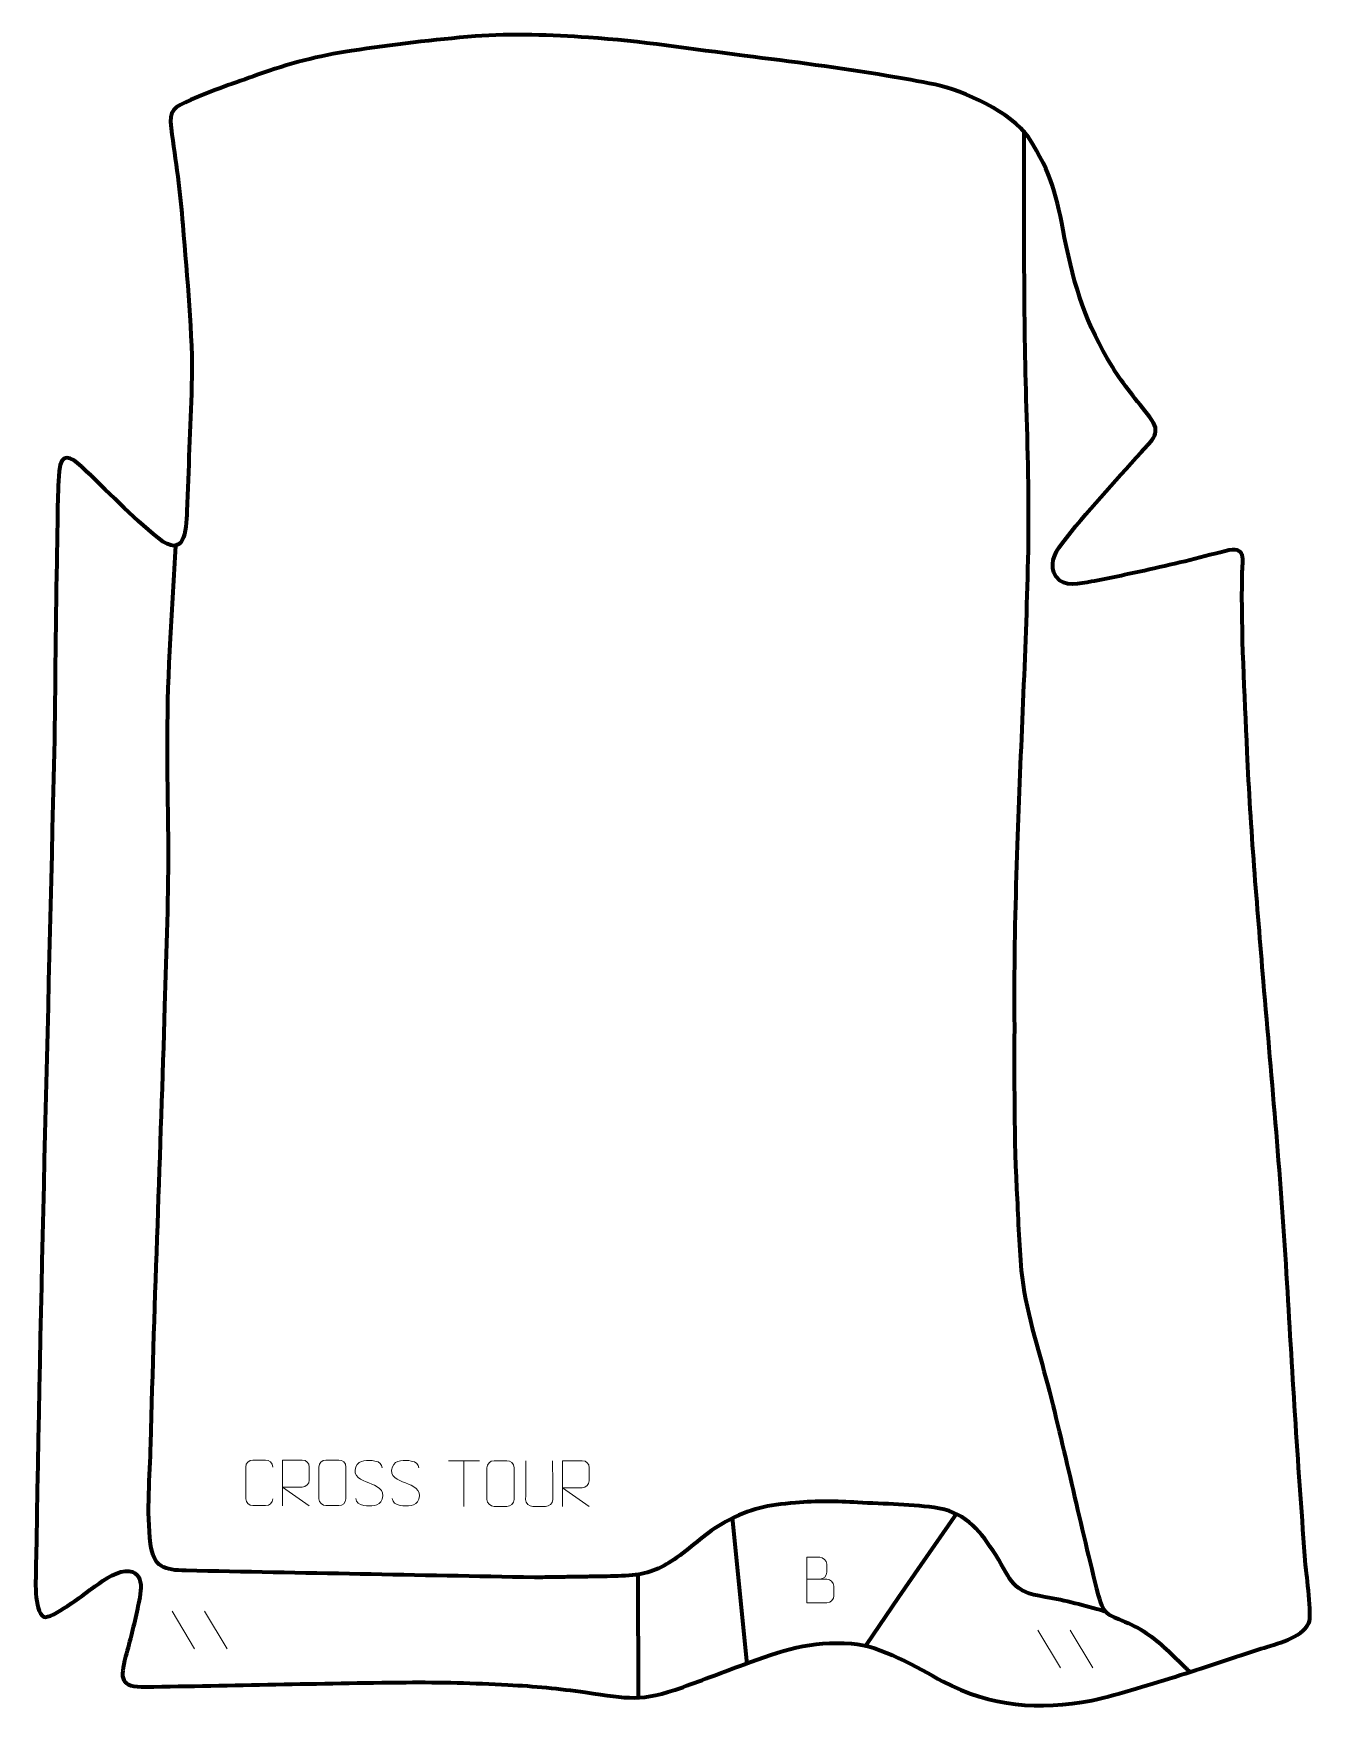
# Model space of a CAD drawing. Header units: millimetres. Extents: x 1253 to 1952, y -22 to 896.
import ezdxf

# ---------------------------------------------------------------- set-up
doc = ezdxf.new("R2010")
doc.units = ezdxf.units.MM
doc.header["$MEASUREMENT"] = 0
doc.layers.add('layer 2', color=7, linetype='Continuous')
doc.layers.add('layer 3', color=7, linetype='Continuous')

msp = doc.modelspace()

# ---------------------------------------------------------------- linework, layer by layer
at = {"layer": 'layer 2', "color": 142, "lineweight": 158}
for points, knots in [([(1794.3936, 842.6255), (1794.4645, 791.912), (1794.0647, 741.5487), (1795.6952, 690.8276), (1795.6952, 690.8276), (1796.5902, 662.9662), (1797.1707, 635.7126), (1796.585, 607.8218), (1796.585, 607.8218), (1795.4128, 555.8035), (1792.4809, 503.7594), (1790.7469, 451.7338), (1790.7469, 451.7338), (1789.7703, 422.4432), (1789.0411, 393.5408), (1789.1667, 364.2218), (1789.1667, 364.2218), (1789.3057, 330.6971), (1788.7014, 297.2276), (1790.4403, 263.7254), (1790.4403, 263.7254), (1791.2085, 248.9603), (1791.6668, 233.7169), (1793.013, 219.031), (1793.013, 219.031), (1794.9783, 198.1256), (1802.1919, 176.6698), (1807.4765, 156.2965), (1807.4765, 156.2965), (1817.3023, 118.1302), (1825.3525, 79.5416), (1835.1093, 41.3616), (1835.1093, 41.3616), (1838.2361, 29.4335), (1841.2755, 30.8316), (1851.5761, 26.0719), (1851.5761, 26.0719), (1861.5232, 21.4756), (1867.2355, 16.6371), (1875.0982, 9.2106), (1875.0982, 9.2106), (1877.6676, 6.7797), (1880.1935, 4.3014), (1882.7419, 1.8483), (1882.7419, 1.8483), (1883.5882, 1.0363), (1884.4346, 0.2247), (1885.2822, -0.5858)], [0, 0, 0, 0, 0.07692308, 0.07692308, 0.07692308, 0.07692308, 0.15384615, 0.15384615, 0.15384615, 0.15384615, 0.23076923, 0.23076923, 0.23076923, 0.23076923, 0.30769231, 0.30769231, 0.30769231, 0.30769231, 0.38461538, 0.38461538, 0.38461538, 0.38461538, 0.46153846, 0.46153846, 0.46153846, 0.46153846, 0.53846154, 0.53846154, 0.53846154, 0.53846154, 0.61538462, 0.61538462, 0.61538462, 0.61538462, 0.69230769, 0.69230769, 0.69230769, 0.69230769, 0.76923077, 0.76923077, 0.76923077, 0.76923077, 0.84615385, 0.84615385, 0.84615385, 0.84615385, 1, 1, 1, 1]), ([(1838.4898, 32.5171), (1827.4205, 35.6603), (1817.4841, 38.4927), (1806.0522, 40.3045), (1806.0522, 40.3045), (1787.349, 43.5981), (1788.0879, 48.6472), (1779.0432, 63.4237), (1779.0432, 63.4237), (1771.0495, 75.6287), (1763.3936, 86.0647), (1748.1257, 88.8312), (1748.1257, 88.8312), (1733.6207, 91.3305), (1718.2166, 91.1468), (1703.4818, 92.1087), (1703.4818, 92.1087), (1692.05, 92.855), (1680.9512, 92.8969), (1669.526, 91.9667), (1669.526, 91.9667), (1653.8786, 90.6008), (1645.1671, 89.1205), (1631.131, 81.4984), (1631.131, 81.4984), (1631.131, 81.4984), (1630.5992, 81.2097), (1630.5992, 81.2097), (1630.5992, 81.2097), (1620.457, 75.4988), (1613.7134, 68.4764), (1604.5325, 61.95), (1604.5325, 61.95), (1596.84, 56.4817), (1589.6847, 53.2748), (1580.2184, 52.3169), (1580.2184, 52.3169), (1574.9776, 51.8204), (1569.5819, 51.7314), (1564.3147, 51.6505), (1564.3147, 51.6505), (1562.1358, 51.6171), (1559.9569, 51.5837), (1557.7781, 51.5503), (1557.7781, 51.5503), (1554.9287, 51.5066), (1552.0795, 51.4629), (1549.2302, 51.4192), (1549.2302, 51.4192), (1546.0457, 51.3703), (1542.8612, 51.3215), (1539.6767, 51.2726), (1539.6767, 51.2726), (1535.8217, 51.2134), (1531.9667, 51.1543), (1528.1118, 51.0952), (1528.1118, 51.0952), (1528.1118, 51.0952), (1526.6033, 51.072), (1526.6033, 51.072), (1526.6033, 51.072), (1463.0835, 52.3336), (1399.558, 53.5125), (1336.04, 54.8265), (1336.04, 54.8265), (1324.1595, 55.113), (1318.296, 56.4036), (1316.6371, 69.4747), (1316.6371, 69.4747), (1314.388, 87.1961), (1316.3002, 106.3672), (1316.7595, 124.2483), (1316.7595, 124.2483), (1318.7646, 204.0226), (1322.1816, 283.7515), (1324.4589, 363.5175), (1324.4589, 363.5175), (1325.3343, 394.2192), (1326.7011, 424.8655), (1326.3405, 455.5916), (1326.3405, 455.5916), (1325.9011, 491.9271), (1325.2126, 528.5305), (1327.5333, 564.809), (1327.5333, 564.809), (1328.6362, 581.6777), (1329.5187, 598.5604), (1330.4636, 615.4384)], [0, 0, 0, 0, 0.04347826, 0.04347826, 0.04347826, 0.04347826, 0.08695652, 0.08695652, 0.08695652, 0.08695652, 0.13043478, 0.13043478, 0.13043478, 0.13043478, 0.17391304, 0.17391304, 0.17391304, 0.17391304, 0.2173913, 0.2173913, 0.2173913, 0.2173913, 0.26086957, 0.26086957, 0.26086957, 0.26086957, 0.30434783, 0.30434783, 0.30434783, 0.30434783, 0.34782609, 0.34782609, 0.34782609, 0.34782609, 0.39130435, 0.39130435, 0.39130435, 0.39130435, 0.43478261, 0.43478261, 0.43478261, 0.43478261, 0.47826087, 0.47826087, 0.47826087, 0.47826087, 0.52173913, 0.52173913, 0.52173913, 0.52173913, 0.56521739, 0.56521739, 0.56521739, 0.56521739, 0.60869565, 0.60869565, 0.60869565, 0.60869565, 0.65217391, 0.65217391, 0.65217391, 0.65217391, 0.69565217, 0.69565217, 0.69565217, 0.69565217, 0.73913043, 0.73913043, 0.73913043, 0.73913043, 0.7826087, 0.7826087, 0.7826087, 0.7826087, 0.82608696, 0.82608696, 0.82608696, 0.82608696, 0.86956522, 0.86956522, 0.86956522, 0.86956522, 0.91304348, 0.91304348, 0.91304348, 0.91304348, 1, 1, 1, 1]), ([(1757.5369, 85.9882), (1757.5369, 85.9882), (1738.1102, 58.0328), (1738.1102, 58.0328), (1738.1102, 58.0328), (1738.1102, 58.0328), (1725.875, 40.3168), (1725.875, 40.3168), (1725.875, 40.3168), (1725.875, 40.3168), (1708.0732, 14.2187), (1708.0732, 14.2187)], [0, 0, 0, 0, 0.25, 0.25, 0.25, 0.25, 0.5, 0.5, 0.5, 0.5, 1, 1, 1, 1])]:
    msp.add_open_spline(points, degree=3, knots=knots, dxfattribs=at)
for points in [[(1634.7948, 83.8193), (1634.7948, 83.8193), (1642.857, 3.9027), (1642.857, 3.9027)], [(1583.236, 52.7104), (1583.236, 52.7104), (1583.3981, -14.631), (1583.3981, -14.631)]]:
    msp.add_open_spline(points, degree=3, dxfattribs=at)
at = {"layer": 'layer 3', "color": 22, "lineweight": 158}
msp.add_open_spline([(1426.5744, 886.1902), (1448.8039, 889.5326), (1471.7328, 892.2867), (1494.1364, 894.1135), (1494.1364, 894.1135), (1514.1704, 895.6327), (1536.1253, 894.8279), (1556.1986, 893.4651), (1556.1986, 893.4651), (1584.5401, 891.5409), (1613.2508, 887.019), (1641.4785, 883.461), (1641.4785, 883.461), (1667.4897, 880.184), (1693.4561, 876.9385), (1719.3081, 872.5297), (1719.3081, 872.5297), (1728.0792, 871.0308), (1737.0931, 869.481), (1745.8003, 867.6925), (1745.8003, 867.6925), (1761.5565, 864.3232), (1787.7216, 852.465), (1796.9243, 838.8559), (1796.9243, 838.8559), (1809.9151, 818.7261), (1812.3189, 806.7086), (1816.7035, 783.9429), (1816.7035, 783.9429), (1821.9247, 757.0233), (1828.531, 736.8745), (1842.811, 713.2461), (1842.811, 713.2461), (1849.0608, 703.2292), (1856.1225, 695.0027), (1863.3339, 685.7886), (1863.3339, 685.7886), (1870.1803, 677.0409), (1864.7099, 673.5026), (1858.6747, 666.7797), (1858.6747, 666.7797), (1843.8459, 650.2609), (1828.7027, 634.1063), (1815.1247, 616.5106), (1815.1247, 616.5106), (1810.9452, 611.0747), (1808.0481, 604.772), (1812.0768, 598.3597), (1812.0768, 598.3597), (1816.308, 592.4869), (1825.3134, 594.7183), (1831.3288, 595.8032), (1831.3288, 595.8032), (1840.8789, 597.5525), (1850.6503, 599.7461), (1860.166, 601.7863), (1860.166, 601.7863), (1875.0738, 605.0086), (1889.7475, 608.6644), (1904.4925, 612.549), (1904.4925, 612.549), (1916.6615, 615.3762), (1913.9969, 608.389), (1913.827, 599.5434), (1913.827, 599.5434), (1913.2449, 567.4195), (1915.2852, 534.8282), (1916.6175, 502.7033), (1916.6175, 502.7033), (1918.4201, 460.9387), (1922.0288, 418.8403), (1925.5151, 377.1666), (1925.5151, 377.1666), (1930.1319, 322.0892), (1935.3233, 267.3425), (1938.476, 212.1313), (1938.476, 212.1313), (1941.4204, 160.8211), (1944.6105, 109.3117), (1948.5541, 58.0724), (1948.5541, 58.0724), (1949.0476, 51.9906), (1952.2982, 30.4505), (1950.3086, 26.1463), (1950.3086, 26.1463), (1946.1811, 17.7553), (1932.573, 14.8769), (1924.2439, 12.1619), (1924.2439, 12.1619), (1909.556, 7.3733), (1894.8146, 2.372), (1880.0977, -2.2708), (1880.0977, -2.2708), (1864.3173, -7.2042), (1847.6675, -12.5196), (1831.5866, -16.2043), (1831.5866, -16.2043), (1802.6372, -21.6698), (1776.4363, -19.7457), (1750.1075, -5.7888), (1750.1075, -5.7888), (1735.9164, 1.7657), (1716.2235, 13.8579), (1700.191, 14.9599), (1700.191, 14.9599), (1677.739, 16.5031), (1661.8623, 11.1696), (1641.1986, 3.5172), (1641.1986, 3.5172), (1630.1135, -0.5879), (1619.0307, -4.7954), (1607.9326, -8.8559), (1607.9326, -8.8559), (1584.2808, -17.1945), (1578.6432, -15.139), (1554.4502, -11.7006), (1554.4502, -11.7006), (1540.0422, -9.6528), (1526.613, -8.3802), (1512.0832, -7.6146), (1512.0832, -7.6146), (1493.3922, -6.6296), (1475.1758, -6.1212), (1456.4542, -6.2989), (1456.4542, -6.2989), (1408.9299, -6.7649), (1361.4237, -8.0841), (1313.9039, -8.7171), (1313.9039, -8.7171), (1299.9042, -8.9036), (1299.7715, -4.4727), (1302.9918, 7.8773), (1302.9918, 7.8773), (1305.3117, 16.683), (1307.563, 24.9569), (1309.3884, 33.9117), (1309.3884, 33.9117), (1310.8508, 40.9255), (1314.9814, 55.2851), (1302.8066, 54.4621), (1302.8066, 54.4621), (1296.4431, 54.032), (1289.4211, 48.4827), (1284.3283, 44.8919), (1284.3283, 44.8919), (1280.3128, 42.0404), (1262.2835, 27.9483), (1258.2653, 29.5676), (1258.2653, 29.5676), (1252.5878, 32.7416), (1253.8187, 51.191), (1253.9144, 57.3082), (1253.9144, 57.3082), (1256.2811, 205.667), (1260.4388, 353.9441), (1263.829, 502.2756), (1263.829, 502.2756), (1264.6531, 539.2495), (1264.4686, 576.1851), (1265.4215, 613.1832), (1265.4215, 613.1832), (1265.7582, 627.3418), (1265.483, 642.1201), (1266.5595, 656.1838), (1266.5595, 656.1838), (1267.5869, 667.0319), (1272.8645, 664.2276), (1278.8555, 658.7374), (1278.8555, 658.7374), (1292.8055, 645.7966), (1306.1258, 631.3921), (1320.9389, 619.5123), (1320.9389, 619.5123), (1335.4004, 608.095), (1336.0276, 623.5213), (1336.4592, 634.2752), (1336.4592, 634.2752), (1337.3044, 657.1214), (1338.3445, 680.0084), (1339.0924, 702.8484), (1339.0924, 702.8484), (1339.8178, 731.9984), (1336.4638, 761.6831), (1334.2604, 790.7633), (1334.2604, 790.7633), (1332.9067, 808.6291), (1330.2574, 826.0853), (1327.8974, 843.8119), (1327.8974, 843.8119), (1326.4967, 854.3334), (1329.6049, 855.1774), (1338.5873, 859.2826), (1338.5873, 859.2826), (1350.3275, 864.6479), (1362.8576, 868.5586), (1374.9907, 872.9618), (1374.9907, 872.9618), (1392.5133, 879.3345), (1408.1341, 883.3814), (1426.5744, 886.1902)], degree=3, knots=[0, 0, 0, 0, 0.01960784, 0.01960784, 0.01960784, 0.01960784, 0.03921569, 0.03921569, 0.03921569, 0.03921569, 0.05882353, 0.05882353, 0.05882353, 0.05882353, 0.07843137, 0.07843137, 0.07843137, 0.07843137, 0.09803922, 0.09803922, 0.09803922, 0.09803922, 0.11764706, 0.11764706, 0.11764706, 0.11764706, 0.1372549, 0.1372549, 0.1372549, 0.1372549, 0.15686275, 0.15686275, 0.15686275, 0.15686275, 0.17647059, 0.17647059, 0.17647059, 0.17647059, 0.19607843, 0.19607843, 0.19607843, 0.19607843, 0.21568627, 0.21568627, 0.21568627, 0.21568627, 0.23529412, 0.23529412, 0.23529412, 0.23529412, 0.25490196, 0.25490196, 0.25490196, 0.25490196, 0.2745098, 0.2745098, 0.2745098, 0.2745098, 0.29411765, 0.29411765, 0.29411765, 0.29411765, 0.31372549, 0.31372549, 0.31372549, 0.31372549, 0.33333333, 0.33333333, 0.33333333, 0.33333333, 0.35294118, 0.35294118, 0.35294118, 0.35294118, 0.37254902, 0.37254902, 0.37254902, 0.37254902, 0.39215686, 0.39215686, 0.39215686, 0.39215686, 0.41176471, 0.41176471, 0.41176471, 0.41176471, 0.43137255, 0.43137255, 0.43137255, 0.43137255, 0.45098039, 0.45098039, 0.45098039, 0.45098039, 0.47058824, 0.47058824, 0.47058824, 0.47058824, 0.49019608, 0.49019608, 0.49019608, 0.49019608, 0.50980392, 0.50980392, 0.50980392, 0.50980392, 0.52941176, 0.52941176, 0.52941176, 0.52941176, 0.54901961, 0.54901961, 0.54901961, 0.54901961, 0.56862745, 0.56862745, 0.56862745, 0.56862745, 0.58823529, 0.58823529, 0.58823529, 0.58823529, 0.60784314, 0.60784314, 0.60784314, 0.60784314, 0.62745098, 0.62745098, 0.62745098, 0.62745098, 0.64705882, 0.64705882, 0.64705882, 0.64705882, 0.66666667, 0.66666667, 0.66666667, 0.66666667, 0.68627451, 0.68627451, 0.68627451, 0.68627451, 0.70588235, 0.70588235, 0.70588235, 0.70588235, 0.7254902, 0.7254902, 0.7254902, 0.7254902, 0.74509804, 0.74509804, 0.74509804, 0.74509804, 0.76470588, 0.76470588, 0.76470588, 0.76470588, 0.78431373, 0.78431373, 0.78431373, 0.78431373, 0.80392157, 0.80392157, 0.80392157, 0.80392157, 0.82352941, 0.82352941, 0.82352941, 0.82352941, 0.84313725, 0.84313725, 0.84313725, 0.84313725, 0.8627451, 0.8627451, 0.8627451, 0.8627451, 0.88235294, 0.88235294, 0.88235294, 0.88235294, 0.90196078, 0.90196078, 0.90196078, 0.90196078, 0.92156863, 0.92156863, 0.92156863, 0.92156863, 0.94117647, 0.94117647, 0.94117647, 0.94117647, 0.96078431, 0.96078431, 0.96078431, 0.96078431, 1, 1, 1, 1], dxfattribs=at)
at = {"layer": 'layer 3', "color": 250, "lineweight": 9}
for points, knots in [([(1383.5344, 94.1709), (1383.3946, 91.8475), (1381.7174, 90.3679), (1379.5697, 90.3571), (1379.5697, 90.3571), (1377.2378, 90.3575), (1374.9059, 90.3575), (1372.5744, 90.3571), (1372.5744, 90.3571), (1370.6494, 90.2517), (1368.6773, 92.1362), (1368.6885, 94.1535), (1368.6885, 94.1535), (1368.6889, 99.9236), (1368.6889, 105.6933), (1368.6885, 111.4626), (1368.6885, 111.4626), (1368.6927, 113.6007), (1370.4394, 115.3199), (1372.5918, 115.3064), (1372.5918, 115.3064), (1374.9175, 115.3064), (1377.2436, 115.3064), (1379.5697, 115.3064), (1379.5697, 115.3064), (1381.5163, 115.3419), (1383.5077, 113.8504), (1383.5344, 111.4128)], [0, 0, 0, 0, 0.125, 0.125, 0.125, 0.125, 0.25, 0.25, 0.25, 0.25, 0.375, 0.375, 0.375, 0.375, 0.5, 0.5, 0.5, 0.5, 0.625, 0.625, 0.625, 0.625, 0.75, 0.75, 0.75, 0.75, 1, 1, 1, 1]), ([(1388.7793, 90.3532), (1388.7793, 90.3532), (1388.7793, 115.3067), (1388.7793, 115.3067), (1388.7793, 115.3067), (1392.3741, 115.3067), (1395.9696, 115.3067), (1399.5648, 115.3067), (1399.5648, 115.3067), (1401.8901, 115.269), (1403.4474, 113.779), (1403.4433, 111.4126), (1403.4433, 111.4126), (1403.4429, 109.3771), (1403.4429, 106.3177), (1403.4433, 104.2817), (1403.4433, 104.2817), (1403.4368, 102.4062), (1401.6245, 100.4644), (1399.615, 100.4453), (1399.615, 100.4453), (1399.615, 100.4453), (1388.7793, 100.4453), (1388.7793, 100.4453), (1388.7793, 100.4453), (1388.7793, 100.4453), (1403.434, 90.3532), (1403.434, 90.3532)], [0, 0, 0, 0, 0.125, 0.125, 0.125, 0.125, 0.25, 0.25, 0.25, 0.25, 0.375, 0.375, 0.375, 0.375, 0.5, 0.5, 0.5, 0.5, 0.625, 0.625, 0.625, 0.625, 0.75, 0.75, 0.75, 0.75, 1, 1, 1, 1]), ([(1412.5918, 115.3064), (1414.9175, 115.3064), (1417.2436, 115.3064), (1419.5697, 115.3064), (1419.5697, 115.3064), (1421.5163, 115.342), (1423.5077, 113.8504), (1423.5344, 111.4128), (1423.5344, 111.4128), (1423.534, 105.6659), (1423.534, 99.9186), (1423.5344, 94.1709), (1423.5344, 94.1709), (1423.3946, 91.8475), (1421.7174, 90.3679), (1419.5697, 90.3571), (1419.5697, 90.3571), (1417.2378, 90.3575), (1414.9059, 90.3575), (1412.5744, 90.3571), (1412.5744, 90.3571), (1410.6494, 90.2517), (1408.6773, 92.1362), (1408.6885, 94.1535), (1408.6885, 94.1535), (1408.6888, 99.9236), (1408.6888, 105.6933), (1408.6885, 111.4626), (1408.6885, 111.4626), (1408.6927, 113.6007), (1410.4394, 115.3199), (1412.5918, 115.3064)], [0, 0, 0, 0, 0.11111111, 0.11111111, 0.11111111, 0.11111111, 0.22222222, 0.22222222, 0.22222222, 0.22222222, 0.33333333, 0.33333333, 0.33333333, 0.33333333, 0.44444444, 0.44444444, 0.44444444, 0.44444444, 0.55555556, 0.55555556, 0.55555556, 0.55555556, 0.66666667, 0.66666667, 0.66666667, 0.66666667, 0.77777778, 0.77777778, 0.77777778, 0.77777778, 1, 1, 1, 1]), ([(1436.1114, 102.8299), (1431.8631, 104.3003), (1426.955, 106.0961), (1428.9601, 111.6164), (1428.9601, 111.6164), (1430.4636, 115.7563), (1435.6772, 115.3678), (1439.2808, 114.7667), (1439.2808, 114.7667), (1442.1414, 114.2895), (1443.0061, 113.0763), (1443.3167, 110.9922)], [0, 0, 0, 0, 0.25, 0.25, 0.25, 0.25, 0.5, 0.5, 0.5, 0.5, 1, 1, 1, 1]), ([(1456.1114, 102.8299), (1451.8631, 104.3003), (1446.955, 106.0961), (1448.9601, 111.6164), (1448.9601, 111.6164), (1450.4636, 115.7563), (1455.6772, 115.3678), (1459.2808, 114.7667), (1459.2808, 114.7667), (1462.1414, 114.2895), (1463.0061, 113.0763), (1463.3167, 110.9922)], [0, 0, 0, 0, 0.25, 0.25, 0.25, 0.25, 0.5, 0.5, 0.5, 0.5, 1, 1, 1, 1]), ([(1504.5593, 114.9372), (1506.885, 114.9372), (1509.2111, 114.9372), (1511.5372, 114.9372), (1511.5372, 114.9372), (1513.4838, 114.9728), (1515.4752, 113.4812), (1515.5019, 111.0436), (1515.5019, 111.0436), (1515.5015, 105.2967), (1515.5015, 99.5494), (1515.5019, 93.8017), (1515.5019, 93.8017), (1515.3621, 91.4783), (1513.6849, 89.9987), (1511.5372, 89.9879), (1511.5372, 89.9879), (1509.2053, 89.9883), (1506.8734, 89.9883), (1504.5419, 89.9879), (1504.5419, 89.9879), (1502.6169, 89.8825), (1500.6448, 91.767), (1500.656, 93.7843), (1500.656, 93.7843), (1500.6563, 99.5544), (1500.6563, 105.3241), (1500.656, 111.0934), (1500.656, 111.0934), (1500.6602, 113.2315), (1502.4069, 114.9507), (1504.5593, 114.9372)], [0, 0, 0, 0, 0.11111111, 0.11111111, 0.11111111, 0.11111111, 0.22222222, 0.22222222, 0.22222222, 0.22222222, 0.33333333, 0.33333333, 0.33333333, 0.33333333, 0.44444444, 0.44444444, 0.44444444, 0.44444444, 0.55555556, 0.55555556, 0.55555556, 0.55555556, 0.66666667, 0.66666667, 0.66666667, 0.66666667, 0.77777778, 0.77777778, 0.77777778, 0.77777778, 1, 1, 1, 1]), ([(1536.5847, 114.9414), (1536.5843, 109.4019), (1536.6801, 99.2001), (1536.6805, 93.6597), (1536.6805, 93.6597), (1536.5407, 91.4202), (1534.8635, 89.994), (1532.7158, 89.9835), (1532.7158, 89.9835), (1530.3839, 89.9839), (1528.052, 89.9839), (1525.7205, 89.9835), (1525.7205, 89.9835), (1523.7955, 89.882), (1521.8234, 91.6985), (1521.8346, 93.643), (1521.8346, 93.643), (1521.8349, 99.2049), (1521.9303, 109.3803), (1521.9299, 114.9414)], [0, 0, 0, 0, 0.16666667, 0.16666667, 0.16666667, 0.16666667, 0.33333333, 0.33333333, 0.33333333, 0.33333333, 0.5, 0.5, 0.5, 0.5, 0.66666667, 0.66666667, 0.66666667, 0.66666667, 1, 1, 1, 1]), ([(1541.9254, 89.9837), (1541.9254, 89.9837), (1541.9254, 114.9372), (1541.9254, 114.9372), (1541.9254, 114.9372), (1545.5202, 114.9372), (1549.1157, 114.9372), (1552.7109, 114.9372), (1552.7109, 114.9372), (1555.0362, 114.8995), (1556.5935, 113.4095), (1556.5894, 111.0431), (1556.5894, 111.0431), (1556.589, 109.0076), (1556.589, 105.9482), (1556.5894, 103.9122), (1556.5894, 103.9122), (1556.5829, 102.0367), (1554.7706, 100.0949), (1552.7611, 100.0758), (1552.7611, 100.0758), (1552.7611, 100.0758), (1541.9254, 100.0758), (1541.9254, 100.0758), (1541.9254, 100.0758), (1541.9254, 100.0758), (1556.5801, 89.9837), (1556.5801, 89.9837)], [0, 0, 0, 0, 0.125, 0.125, 0.125, 0.125, 0.25, 0.25, 0.25, 0.25, 0.375, 0.375, 0.375, 0.375, 0.5, 0.5, 0.5, 0.5, 0.625, 0.625, 0.625, 0.625, 0.75, 0.75, 0.75, 0.75, 1, 1, 1, 1]), ([(1436.1114, 102.8298), (1440.13, 101.1831), (1445.1595, 99.2948), (1443.3255, 93.9345), (1443.3255, 93.9345), (1441.8657, 89.6681), (1436.9549, 89.9248), (1433.2288, 90.4795), (1433.2288, 90.4795), (1430.4788, 90.8893), (1429.2579, 92.1028), (1428.8799, 94.215)], [0, 0, 0, 0, 0.25, 0.25, 0.25, 0.25, 0.5, 0.5, 0.5, 0.5, 1, 1, 1, 1]), ([(1456.1114, 102.8298), (1460.13, 101.1831), (1465.1595, 99.2948), (1463.3255, 93.9345), (1463.3255, 93.9345), (1461.8657, 89.6681), (1456.9549, 89.9248), (1453.2288, 90.4795), (1453.2288, 90.4795), (1450.4788, 90.8893), (1449.2579, 92.1028), (1448.8799, 94.215)], [0, 0, 0, 0, 0.25, 0.25, 0.25, 0.25, 0.5, 0.5, 0.5, 0.5, 1, 1, 1, 1]), ([(1675.6922, 50.189), (1679.3308, 50.1894), (1682.9179, 50.1894), (1686.5573, 50.189), (1686.5573, 50.189), (1688.5327, 50.1717), (1690.4563, 48.4356), (1690.4563, 46.386), (1690.4563, 46.386), (1690.4559, 45.2574), (1690.4559, 42.208), (1690.4563, 41.0791), (1690.4563, 41.0791), (1690.4739, 39.2212), (1688.9318, 37.2073), (1686.6103, 37.2242), (1686.6103, 37.2242), (1682.9705, 37.2246), (1679.3311, 37.2246), (1675.6922, 37.2242), (1675.6922, 37.2242), (1675.6922, 45.5425), (1675.6922, 53.8603), (1675.6922, 62.1778), (1675.6922, 62.1778), (1678.0659, 62.1778), (1680.44, 62.1778), (1682.8142, 62.1778), (1682.8142, 62.1778), (1684.495, 62.1954), (1686.5918, 60.2849), (1686.6095, 58.3225), (1686.6095, 58.3225), (1686.6091, 56.2564), (1686.6091, 56.1104), (1686.6095, 54.0439), (1686.6095, 54.0439), (1686.6268, 51.9778), (1684.7723, 50.1717), (1682.7623, 50.189)], [0, 0, 0, 0, 0.09090909, 0.09090909, 0.09090909, 0.09090909, 0.18181818, 0.18181818, 0.18181818, 0.18181818, 0.27272727, 0.27272727, 0.27272727, 0.27272727, 0.36363636, 0.36363636, 0.36363636, 0.36363636, 0.45454545, 0.45454545, 0.45454545, 0.45454545, 0.54545455, 0.54545455, 0.54545455, 0.54545455, 0.63636364, 0.63636364, 0.63636364, 0.63636364, 0.72727273, 0.72727273, 0.72727273, 0.72727273, 0.81818182, 0.81818182, 0.81818182, 0.81818182, 1, 1, 1, 1])]:
    msp.add_open_spline(points, degree=3, knots=knots, dxfattribs=at)
for points in [[(1479.5853, 114.914), (1479.5853, 114.914), (1496.5725, 114.914), (1496.5725, 114.914)], [(1488.0791, 89.984), (1488.0791, 89.984), (1488.0791, 114.9375), (1488.0791, 114.9375)], [(1328.3653, 32.6334), (1328.3653, 32.6334), (1340.7296, 12.0891), (1340.7296, 12.0891)], [(1346.0952, 32.6334), (1346.0952, 32.6334), (1358.4595, 12.0891), (1358.4595, 12.0891)], [(1802.0108, 22.2547), (1802.0108, 22.2547), (1814.3751, 1.7104), (1814.3751, 1.7104)], [(1819.7407, 22.2547), (1819.7407, 22.2547), (1832.105, 1.7104), (1832.105, 1.7104)]]:
    msp.add_open_spline(points, degree=3, dxfattribs=at)

doc.saveas('drawing.dxf')
